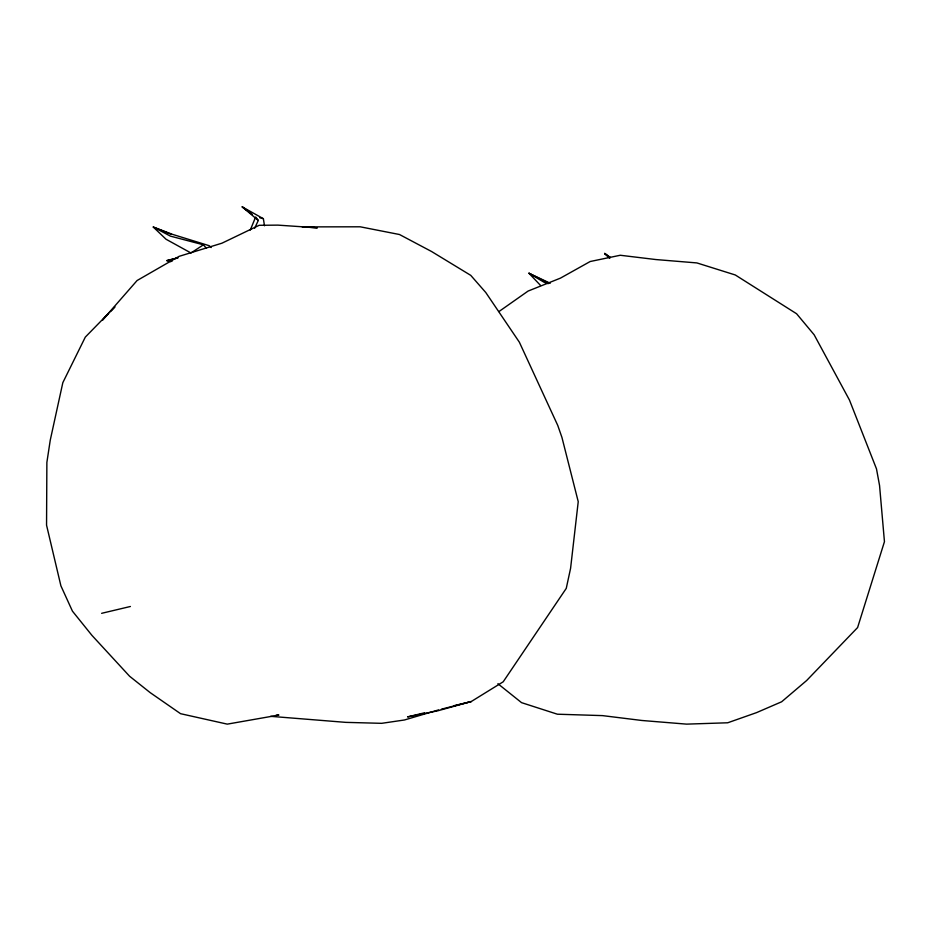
<?xml version="1.0" encoding="UTF-8"?>
<svg xmlns="http://www.w3.org/2000/svg" width="931" height="931" viewBox="0 0 931 931"><rect width="100%" height="100%" fill="white"/><g stroke="black" fill="none" stroke-linecap="round" stroke-linejoin="round"><path stroke-width="1.4" d="M250.264 230.12L255.641 216.993L258.283 220.449L254.722 228.176M108.217 313.98L102.468 320.124L137.09 280.522L179.089 256.351L221.95 243.189L259.167 225.302L277.904 225.127L317.378 227.816L302.214 226.896L360.204 226.803L399.504 234.519L431.565 251.51L470.749 275.355L485.784 292.52L519.37 342.201L557.75 425.409L561.94 437.419L578.232 501.669L570.587 568.317L566.257 588.38L503.205 681.795L471.226 701.555L437.698 710.83L407.603 716.893L424.571 712.797M111.08 310.919L114.909 306.823L85.303 337.115L62.831 382.653L50.262 440.13L46.876 462.416L46.55 525.154L60.899 585.832L72.443 611.155L91.925 635.361L129.584 676.232L150.159 692.617L180.567 713.693L227.28 724.132L278.916 715.055L276.135 715.171M498.958 311.548L528.086 291.066L560.415 278.148L590.173 261.518L620.255 255.257L655.878 259.551L696.888 262.926L735.281 274.971L796.587 313.747L814.136 334.764L849.444 400.004L876.49 468.875L879.551 485.482L884.45 541.679L857.602 627.552L806.642 680.526L781.644 701.776L756.531 712.634L727.705 722.782L686.554 724.132L641.855 720.478L602.473 715.613L557.39 714.205L521.546 702.649L497.899 683.715M206.054 247.949L203.447 244.806L190.96 252.976L166.044 239.244L153.266 227.048L172.735 234.437L209.196 245.703L211.197 247.541M438.641 709.888L404.426 719.989L381.64 723.329L345.773 722.363L270.688 716.335M177.646 257.806L166.847 260.61L170.804 261.669M441.352 709.201L471.226 701.555L454.258 705.64M177.891 257.992L166.847 260.61L172.363 260.948M101.63 613.32L130.398 606.488M203.447 244.806L170.431 236.137L153.266 227.048L171.001 234.251M259.784 217.749L263.368 218.704L264.497 225.779M548.254 283.676L544.123 282.279L528.901 273.214L540.574 285.468M550.233 283.257L528.901 273.214L547.23 282.559M263.368 218.704L242.2 206.868L258.283 220.449M610.364 257.398L604.673 253.43L609.805 258.318M250.369 212.664L242.2 206.868L252.278 214.467M609.083 257.224L604.673 253.43L608.932 257.235"/></g></svg>
